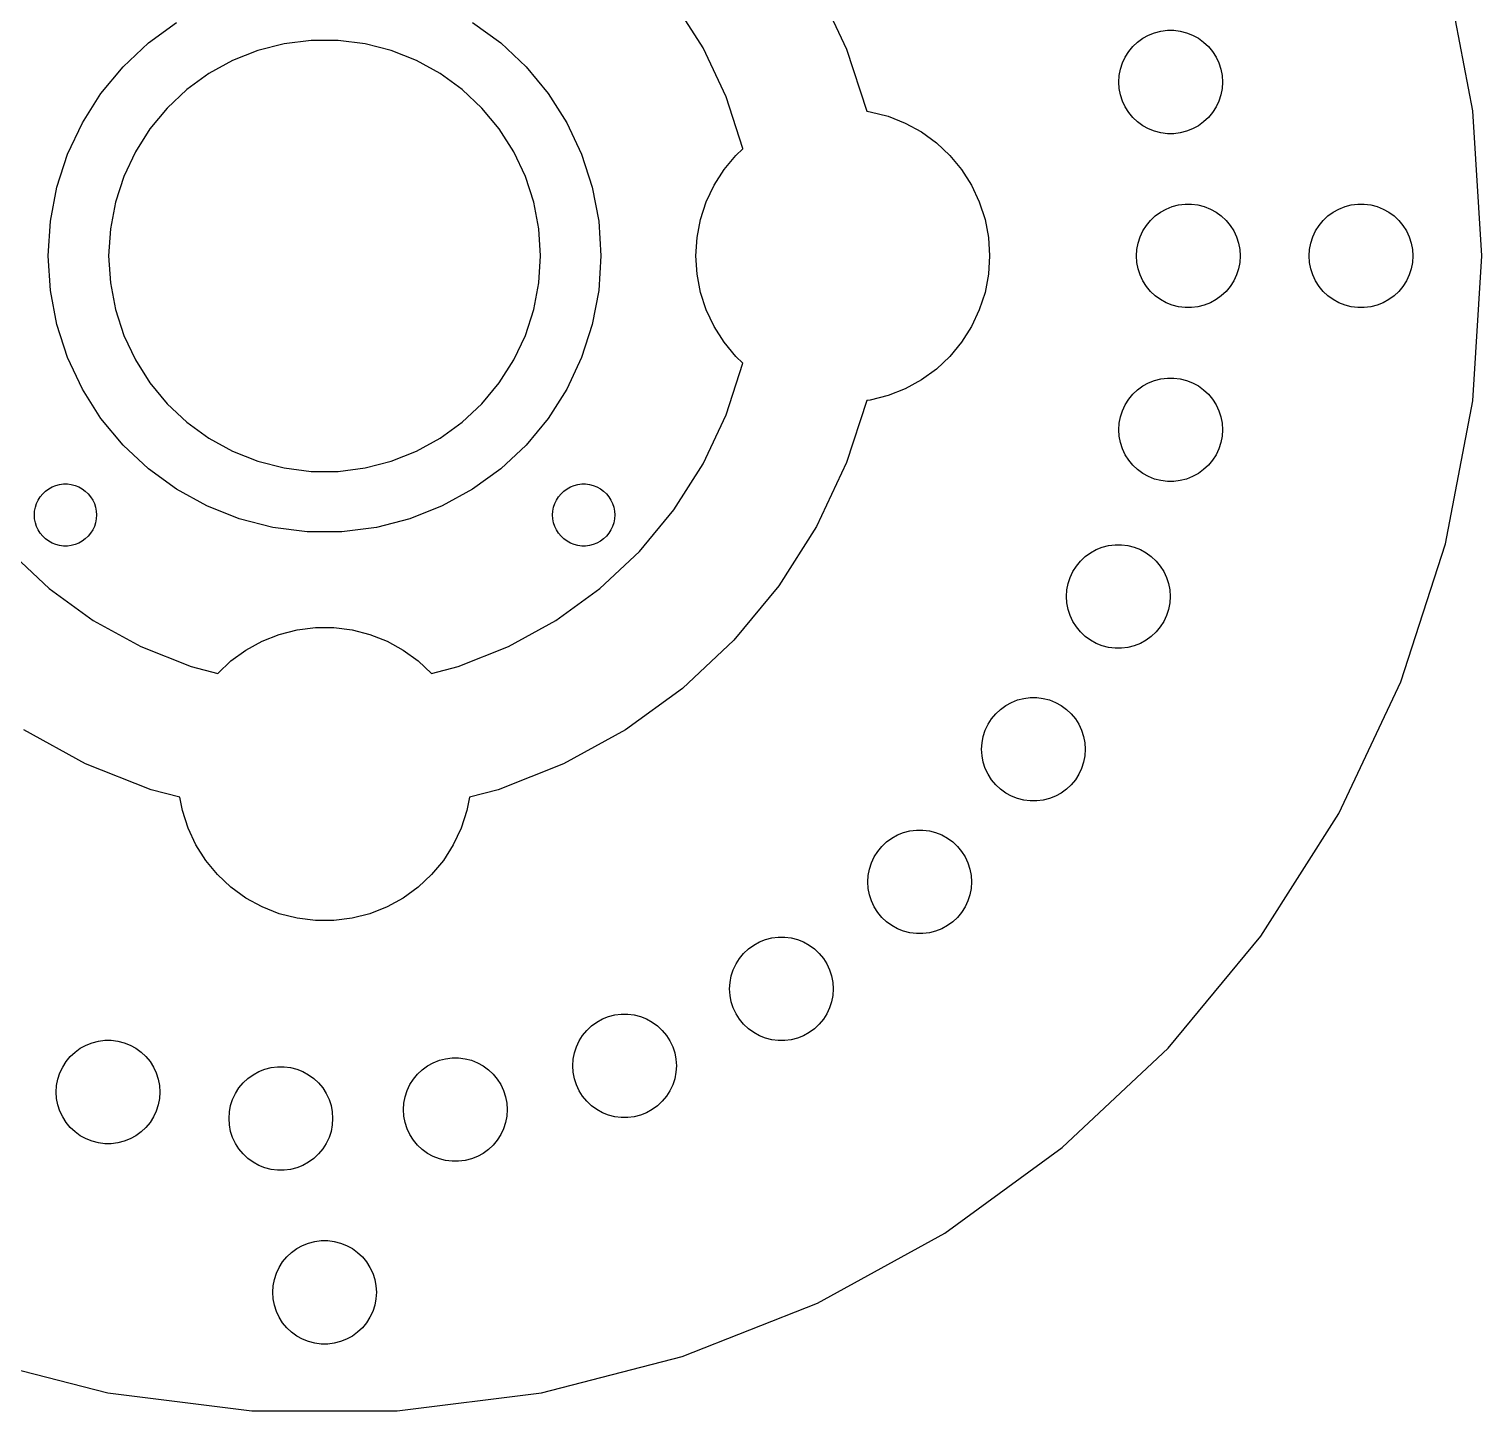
# Model space of a CAD drawing. Header units: metres. Extents: x -67 to 67, y -67 to 226.
# Drawn here: x -17.1 to 67, y 92.1 to 172.1 of the extents above; entities that cross this region are included whole.
import ezdxf

# ---------------------------------------------------------------- set-up
doc = ezdxf.new("R2010")
doc.units = ezdxf.units.M

msp = doc.modelspace()

# ---------------------------------------------------------------- linework, layer by layer
for p, q in [((66.4717, 167.397), (64.8951, 175.662)), ((28.48, 174.657), (30.2177, 170.964)), ((21.9077, 171.044), (20.2254, 173.695)), ((-10.1988, 171.328), (-8.57323, 172.509)), ((8.57323, 172.509), (10.1988, 171.328)), ((47.0642, 171.376), (47.369, 171.598)), ((47.369, 171.598), (47.6992, 171.779)), ((47.6992, 171.779), (48.0494, 171.918)), ((48.0494, 171.918), (48.4144, 172.012)), ((48.4144, 172.012), (48.7881, 172.059)), ((48.7881, 172.059), (49.1649, 172.059)), ((49.1649, 172.059), (49.5386, 172.012)), ((49.5386, 172.012), (49.9035, 171.918)), ((49.9035, 171.918), (50.2538, 171.779)), ((50.2538, 171.779), (50.584, 171.598)), ((50.584, 171.598), (50.8888, 171.376)), ((-11.6635, 169.953), (-10.1988, 171.328)), ((-3.8627, 170.888), (-5.32224, 170.31)), ((-2.34225, 171.279), (-3.8627, 170.888)), ((-0.78487, 171.475), (-2.34225, 171.279)), ((0.78487, 171.475), (-0.78487, 171.475)), ((2.34225, 171.279), (0.78487, 171.475)), ((3.8627, 170.888), (2.34225, 171.279)), ((5.32224, 170.31), (3.8627, 170.888)), ((10.1988, 171.328), (11.6635, 169.953)), ((23.2444, 168.203), (21.9077, 171.044)), ((30.2177, 170.964), (31.3836, 167.376)), ((46.3476, 170.51), (46.5494, 170.828)), ((46.5494, 170.828), (46.7896, 171.119)), ((46.7896, 171.119), (47.0642, 171.376)), ((50.8888, 171.376), (51.1634, 171.119)), ((51.1634, 171.119), (51.4035, 170.828)), ((51.4035, 170.828), (51.6054, 170.51)), ((-12.9443, 168.405), (-11.6635, 169.953)), ((-5.32224, 170.31), (-6.69783, 169.554)), ((6.69783, 169.554), (5.32224, 170.31)), ((11.6635, 169.953), (12.9443, 168.405)), ((46.0707, 169.811), (46.1872, 170.169)), ((46.1872, 170.169), (46.3476, 170.51)), ((51.6054, 170.51), (51.7658, 170.169)), ((51.7658, 170.169), (51.8822, 169.811)), ((-6.69783, 169.554), (-7.96779, 168.631)), ((7.96779, 168.631), (6.69783, 169.554)), ((45.9765, 169.065), (46.0002, 169.441)), ((46.0002, 168.689), (45.9765, 169.065)), ((46.0002, 169.441), (46.0707, 169.811)), ((51.8822, 169.811), (51.9528, 169.441)), ((51.9528, 169.441), (51.9765, 169.065)), ((51.9765, 169.065), (51.9528, 168.689)), ((-14.0209, 166.708), (-12.9443, 168.405)), ((-7.96779, 168.631), (-9.11211, 167.557)), ((9.11211, 167.557), (7.96779, 168.631)), ((12.9443, 168.405), (14.0209, 166.708)), ((46.0707, 168.319), (46.0002, 168.689)), ((46.1872, 167.961), (46.0707, 168.319)), ((51.8822, 168.319), (51.7658, 167.961)), ((51.9528, 168.689), (51.8822, 168.319)), ((-9.11211, 167.557), (-10.1127, 166.347)), ((10.1127, 166.347), (9.11211, 167.557)), ((24.2146, 165.217), (23.2444, 168.203)), ((31.3836, 167.376), (31.5927, 167.349)), ((46.3476, 167.62), (46.1872, 167.961)), ((46.5494, 167.302), (46.3476, 167.62)), ((51.6054, 167.62), (51.4035, 167.302)), ((51.7658, 167.961), (51.6054, 167.62)), ((67, 159), (66.4717, 167.397)), ((-14.8764, 164.89), (-14.0209, 166.708)), ((14.0209, 166.708), (14.8764, 164.89)), ((31.5927, 167.349), (32.6266, 167.084)), ((32.6266, 167.084), (33.6191, 166.691)), ((33.6191, 166.691), (34.5545, 166.177)), ((46.7896, 167.011), (46.5494, 167.302)), ((47.0642, 166.753), (46.7896, 167.011)), ((47.369, 166.532), (47.0642, 166.753)), ((50.8888, 166.753), (50.584, 166.532)), ((51.1634, 167.011), (50.8888, 166.753)), ((51.4035, 167.302), (51.1634, 167.011)), ((-10.1127, 166.347), (-10.9538, 165.022)), ((10.9538, 165.022), (10.1127, 166.347)), ((34.5545, 166.177), (35.4181, 165.549)), ((47.6992, 166.35), (47.369, 166.532)), ((48.0494, 166.212), (47.6992, 166.35)), ((48.4144, 166.118), (48.0494, 166.212)), ((48.7881, 166.071), (48.4144, 166.118)), ((49.1649, 166.071), (48.7881, 166.071)), ((49.5386, 166.118), (49.1649, 166.071)), ((49.9035, 166.212), (49.5386, 166.118)), ((50.2538, 166.35), (49.9035, 166.212)), ((50.584, 166.532), (50.2538, 166.35)), ((-15.4973, 162.979), (-14.8764, 164.89)), ((-10.9538, 165.022), (-11.6222, 163.602)), ((11.6222, 163.602), (10.9538, 165.022)), ((14.8764, 164.89), (15.4973, 162.979)), ((23.8038, 164.819), (24.2166, 165.206)), ((24.2166, 165.206), (24.2146, 165.217)), ((35.4181, 165.549), (36.1962, 164.819)), ((23.1234, 163.996), (23.8038, 164.819)), ((36.1962, 164.819), (36.8766, 163.996)), ((-11.6222, 163.602), (-12.1073, 162.109)), ((12.1073, 162.109), (11.6222, 163.602)), ((22.5514, 163.095), (23.1234, 163.996)), ((36.8766, 163.996), (37.4486, 163.095)), ((-15.8738, 161.005), (-15.4973, 162.979)), ((15.4973, 162.979), (15.8738, 161.005)), ((22.0969, 162.129), (22.5514, 163.095)), ((37.4486, 163.095), (37.9031, 162.129)), ((-12.1073, 162.109), (-12.4014, 160.567)), ((12.4014, 160.567), (12.1073, 162.109)), ((21.767, 161.114), (22.0969, 162.129)), ((37.9031, 162.129), (38.233, 161.114)), ((48.0877, 161.312), (48.3925, 161.533)), ((48.3925, 161.533), (48.7227, 161.714)), ((48.7227, 161.714), (49.0729, 161.853)), ((49.0729, 161.853), (49.4379, 161.947)), ((49.4379, 161.947), (49.8116, 161.994)), ((49.8116, 161.994), (50.1884, 161.994)), ((50.1884, 161.994), (50.5621, 161.947)), ((50.5621, 161.947), (50.927, 161.853)), ((50.927, 161.853), (51.2773, 161.714)), ((51.2773, 161.714), (51.6075, 161.533)), ((51.6075, 161.533), (51.9123, 161.312)), ((58.0877, 161.312), (58.3925, 161.533)), ((58.3925, 161.533), (58.7227, 161.714)), ((58.7227, 161.714), (59.0729, 161.853)), ((59.0729, 161.853), (59.4379, 161.947)), ((59.4379, 161.947), (59.8116, 161.994)), ((59.8116, 161.994), (60.1884, 161.994)), ((60.1884, 161.994), (60.5621, 161.947)), ((60.5621, 161.947), (60.927, 161.853)), ((60.927, 161.853), (61.2773, 161.714)), ((61.2773, 161.714), (61.6075, 161.533)), ((61.6075, 161.533), (61.9123, 161.312)), ((-16, 159), (-15.8738, 161.005)), ((15.8738, 161.005), (16, 159)), ((21.567, 160.065), (21.767, 161.114)), ((38.233, 161.114), (38.433, 160.065)), ((47.3711, 160.445), (47.5729, 160.763)), ((47.5729, 160.763), (47.8131, 161.054)), ((47.8131, 161.054), (48.0877, 161.312)), ((51.9123, 161.312), (52.1869, 161.054)), ((52.1869, 161.054), (52.427, 160.763)), ((52.427, 160.763), (52.6289, 160.445)), ((57.3711, 160.445), (57.5729, 160.763)), ((57.5729, 160.763), (57.8131, 161.054)), ((57.8131, 161.054), (58.0877, 161.312)), ((61.9123, 161.312), (62.1869, 161.054)), ((62.1869, 161.054), (62.427, 160.763)), ((62.427, 160.763), (62.6289, 160.445)), ((-12.4014, 160.567), (-12.5, 159)), ((12.5, 159), (12.4014, 160.567)), ((21.5, 159), (21.567, 160.065)), ((38.433, 160.065), (38.5, 159)), ((47.0942, 159.746), (47.2107, 160.104)), ((47.2107, 160.104), (47.3711, 160.445)), ((52.6289, 160.445), (52.7893, 160.104)), ((52.7893, 160.104), (52.9057, 159.746)), ((57.0942, 159.746), (57.2107, 160.104)), ((57.2107, 160.104), (57.3711, 160.445)), ((62.6289, 160.445), (62.7893, 160.104)), ((62.7893, 160.104), (62.9057, 159.746)), ((-15.8738, 156.995), (-16, 159)), ((-12.5, 159), (-12.4014, 157.433)), ((12.4014, 157.433), (12.5, 159)), ((16, 159), (15.8738, 156.995)), ((21.567, 157.935), (21.5, 159)), ((38.5, 159), (38.433, 157.935)), ((47, 159), (47.0237, 159.376)), ((47.0237, 158.624), (47, 159)), ((47.0237, 159.376), (47.0942, 159.746)), ((52.9057, 159.746), (52.9763, 159.376)), ((52.9763, 159.376), (53, 159)), ((53, 159), (52.9763, 158.624)), ((57, 159), (57.0237, 159.376)), ((57.0237, 158.624), (57, 159)), ((57.0237, 159.376), (57.0942, 159.746)), ((62.9057, 159.746), (62.9763, 159.376)), ((62.9763, 159.376), (63, 159)), ((63, 159), (62.9763, 158.624)), ((66.4717, 150.603), (67, 159)), ((47.0942, 158.254), (47.0237, 158.624)), ((47.2107, 157.896), (47.0942, 158.254)), ((52.9057, 158.254), (52.7893, 157.896)), ((52.9763, 158.624), (52.9057, 158.254)), ((57.0942, 158.254), (57.0237, 158.624)), ((57.2107, 157.896), (57.0942, 158.254)), ((62.9057, 158.254), (62.7893, 157.896)), ((62.9763, 158.624), (62.9057, 158.254)), ((-12.4014, 157.433), (-12.1073, 155.891)), ((12.1073, 155.891), (12.4014, 157.433)), ((21.767, 156.886), (21.567, 157.935)), ((38.433, 157.935), (38.233, 156.886)), ((47.3711, 157.555), (47.2107, 157.896)), ((47.5729, 157.237), (47.3711, 157.555)), ((52.6289, 157.555), (52.427, 157.237)), ((52.7893, 157.896), (52.6289, 157.555)), ((57.3711, 157.555), (57.2107, 157.896)), ((57.5729, 157.237), (57.3711, 157.555)), ((62.6289, 157.555), (62.427, 157.237)), ((62.7893, 157.896), (62.6289, 157.555)), ((-15.4973, 155.021), (-15.8738, 156.995)), ((15.8738, 156.995), (15.4973, 155.021)), ((22.0969, 155.871), (21.767, 156.886)), ((38.233, 156.886), (37.9031, 155.871)), ((47.8131, 156.946), (47.5729, 157.237)), ((48.0877, 156.688), (47.8131, 156.946)), ((48.3925, 156.467), (48.0877, 156.688)), ((48.7227, 156.286), (48.3925, 156.467)), ((51.6075, 156.467), (51.2773, 156.286)), ((51.9123, 156.688), (51.6075, 156.467)), ((52.1869, 156.946), (51.9123, 156.688)), ((52.427, 157.237), (52.1869, 156.946)), ((57.8131, 156.946), (57.5729, 157.237)), ((58.0877, 156.688), (57.8131, 156.946)), ((58.3925, 156.467), (58.0877, 156.688)), ((58.7227, 156.286), (58.3925, 156.467)), ((61.6075, 156.467), (61.2773, 156.286)), ((61.9123, 156.688), (61.6075, 156.467)), ((62.1869, 156.946), (61.9123, 156.688)), ((62.427, 157.237), (62.1869, 156.946)), ((-12.1073, 155.891), (-11.6222, 154.398)), ((11.6222, 154.398), (12.1073, 155.891)), ((22.5514, 154.905), (22.0969, 155.871)), ((37.9031, 155.871), (37.4486, 154.905)), ((49.0729, 156.147), (48.7227, 156.286)), ((49.4379, 156.053), (49.0729, 156.147)), ((49.8116, 156.006), (49.4379, 156.053)), ((50.1884, 156.006), (49.8116, 156.006)), ((50.5621, 156.053), (50.1884, 156.006)), ((50.927, 156.147), (50.5621, 156.053)), ((51.2773, 156.286), (50.927, 156.147)), ((59.0729, 156.147), (58.7227, 156.286)), ((59.4379, 156.053), (59.0729, 156.147)), ((59.8116, 156.006), (59.4379, 156.053)), ((60.1884, 156.006), (59.8116, 156.006)), ((60.5621, 156.053), (60.1884, 156.006)), ((60.927, 156.147), (60.5621, 156.053)), ((61.2773, 156.286), (60.927, 156.147)), ((-14.8764, 153.11), (-15.4973, 155.021)), ((15.4973, 155.021), (14.8764, 153.11)), ((23.1234, 154.004), (22.5514, 154.905)), ((37.4486, 154.905), (36.8766, 154.004)), ((-11.6222, 154.398), (-10.9538, 152.978)), ((10.9538, 152.978), (11.6222, 154.398)), ((23.8038, 153.181), (23.1234, 154.004)), ((36.8766, 154.004), (36.1962, 153.181)), ((-14.0209, 151.292), (-14.8764, 153.11)), ((14.8764, 153.11), (14.0209, 151.292)), ((24.2166, 152.794), (23.8038, 153.181)), ((36.1962, 153.181), (35.4181, 152.451)), ((-10.9538, 152.978), (-10.1127, 151.653)), ((10.1127, 151.653), (10.9538, 152.978)), ((23.2444, 149.797), (24.2146, 152.783)), ((24.2146, 152.783), (24.2166, 152.794)), ((35.4181, 152.451), (34.5545, 151.823)), ((-10.1127, 151.653), (-9.11211, 150.443)), ((9.11211, 150.443), (10.1127, 151.653)), ((34.5545, 151.823), (33.6191, 151.309)), ((47.0642, 151.247), (47.369, 151.468)), ((47.369, 151.468), (47.6992, 151.65)), ((47.6992, 151.65), (48.0494, 151.788)), ((48.0494, 151.788), (48.4144, 151.882)), ((48.4144, 151.882), (48.7881, 151.929)), ((48.7881, 151.929), (49.1649, 151.929)), ((49.1649, 151.929), (49.5386, 151.882)), ((49.5386, 151.882), (49.9035, 151.788)), ((49.9035, 151.788), (50.2538, 151.65)), ((50.2538, 151.65), (50.584, 151.468)), ((50.584, 151.468), (50.8888, 151.247)), ((-12.9443, 149.595), (-14.0209, 151.292)), ((14.0209, 151.292), (12.9443, 149.595)), ((31.3836, 150.624), (30.2177, 147.036)), ((31.5927, 150.651), (31.3836, 150.624)), ((32.6266, 150.916), (31.5927, 150.651)), ((33.6191, 151.309), (32.6266, 150.916)), ((46.3476, 150.38), (46.5494, 150.698)), ((46.5494, 150.698), (46.7896, 150.989)), ((46.7896, 150.989), (47.0642, 151.247)), ((50.8888, 151.247), (51.1634, 150.989)), ((51.1634, 150.989), (51.4035, 150.698)), ((51.4035, 150.698), (51.6054, 150.38)), ((64.8951, 142.338), (66.4717, 150.603)), ((-9.11211, 150.443), (-7.96779, 149.369)), ((7.96779, 149.369), (9.11211, 150.443)), ((21.9077, 146.956), (23.2444, 149.797)), ((46.0707, 149.681), (46.1872, 150.039)), ((46.1872, 150.039), (46.3476, 150.38)), ((51.6054, 150.38), (51.7658, 150.039)), ((51.7658, 150.039), (51.8822, 149.681)), ((-11.6635, 148.047), (-12.9443, 149.595)), ((-7.96779, 149.369), (-6.69783, 148.446)), ((6.69783, 148.446), (7.96779, 149.369)), ((12.9443, 149.595), (11.6635, 148.047)), ((45.9765, 148.935), (46.0002, 149.311)), ((46.0002, 148.559), (45.9765, 148.935)), ((46.0002, 149.311), (46.0707, 149.681)), ((51.8822, 149.681), (51.9528, 149.311)), ((51.9528, 149.311), (51.9765, 148.935)), ((51.9765, 148.935), (51.9528, 148.559)), ((-10.1988, 146.672), (-11.6635, 148.047)), ((-6.69783, 148.446), (-5.32224, 147.69)), ((5.32224, 147.69), (6.69783, 148.446)), ((11.6635, 148.047), (10.1988, 146.672)), ((46.0707, 148.189), (46.0002, 148.559)), ((46.1872, 147.831), (46.0707, 148.189)), ((51.8822, 148.189), (51.7658, 147.831)), ((51.9528, 148.559), (51.8822, 148.189)), ((-5.32224, 147.69), (-3.8627, 147.112)), ((3.8627, 147.112), (5.32224, 147.69)), ((46.3476, 147.49), (46.1872, 147.831)), ((46.5494, 147.172), (46.3476, 147.49)), ((51.6054, 147.49), (51.4035, 147.172)), ((51.7658, 147.831), (51.6054, 147.49)), ((-8.57323, 145.491), (-10.1988, 146.672)), ((-3.8627, 147.112), (-2.34225, 146.721)), ((-2.34225, 146.721), (-0.78487, 146.525)), ((-0.78487, 146.525), (0.78487, 146.525)), ((0.78487, 146.525), (2.34225, 146.721)), ((2.34225, 146.721), (3.8627, 147.112)), ((10.1988, 146.672), (8.57323, 145.491)), ((20.2254, 144.305), (21.9077, 146.956)), ((30.2177, 147.036), (28.48, 143.343)), ((46.7896, 146.881), (46.5494, 147.172)), ((47.0642, 146.624), (46.7896, 146.881)), ((47.369, 146.402), (47.0642, 146.624)), ((47.6992, 146.221), (47.369, 146.402)), ((50.584, 146.402), (50.2538, 146.221)), ((50.8888, 146.624), (50.584, 146.402)), ((51.1634, 146.881), (50.8888, 146.624)), ((51.4035, 147.172), (51.1634, 146.881)), ((-16.1474, 145.387), (-15.9645, 145.52)), ((-15.9645, 145.52), (-15.7664, 145.629)), ((-15.7664, 145.629), (-15.5562, 145.712)), ((-15.5562, 145.712), (-15.3373, 145.768)), ((-15.3373, 145.768), (-15.113, 145.796)), ((-15.113, 145.796), (-14.887, 145.796)), ((-14.887, 145.796), (-14.6627, 145.768)), ((-14.6627, 145.768), (-14.4438, 145.712)), ((-14.4438, 145.712), (-14.2336, 145.629)), ((-14.2336, 145.629), (-14.0355, 145.52)), ((-14.0355, 145.52), (-13.8526, 145.387)), ((13.8526, 145.387), (14.0355, 145.52)), ((14.0355, 145.52), (14.2336, 145.629)), ((14.2336, 145.629), (14.4438, 145.712)), ((14.4438, 145.712), (14.6627, 145.768)), ((14.6627, 145.768), (14.887, 145.796)), ((14.887, 145.796), (15.113, 145.796)), ((15.113, 145.796), (15.3373, 145.768)), ((15.3373, 145.768), (15.5562, 145.712)), ((15.5562, 145.712), (15.7664, 145.629)), ((15.7664, 145.629), (15.9645, 145.52)), ((15.9645, 145.52), (16.1474, 145.387)), ((48.0494, 146.082), (47.6992, 146.221)), ((48.4144, 145.988), (48.0494, 146.082)), ((48.7881, 145.941), (48.4144, 145.988)), ((49.1649, 145.941), (48.7881, 145.941)), ((49.5386, 145.988), (49.1649, 145.941)), ((49.9035, 146.082), (49.5386, 145.988)), ((50.2538, 146.221), (49.9035, 146.082)), ((-16.6736, 144.663), (-16.5773, 144.867)), ((-16.5773, 144.867), (-16.4562, 145.058)), ((-16.4562, 145.058), (-16.3121, 145.232)), ((-16.3121, 145.232), (-16.1474, 145.387)), ((-13.8526, 145.387), (-13.6879, 145.232)), ((-13.6879, 145.232), (-13.5438, 145.058)), ((-13.5438, 145.058), (-13.4226, 144.867)), ((-13.4226, 144.867), (-13.3264, 144.663)), ((-6.81245, 144.523), (-8.57323, 145.491)), ((8.57323, 145.491), (6.81245, 144.523)), ((13.3264, 144.663), (13.4226, 144.867)), ((13.4226, 144.867), (13.5438, 145.058)), ((13.5438, 145.058), (13.6879, 145.232)), ((13.6879, 145.232), (13.8526, 145.387)), ((16.1474, 145.387), (16.3121, 145.232)), ((16.3121, 145.232), (16.4562, 145.058)), ((16.4562, 145.058), (16.5773, 144.867)), ((16.5773, 144.867), (16.6736, 144.663)), ((-16.8, 144), (-16.7858, 144.226)), ((-16.7858, 143.774), (-16.8, 144)), ((-16.7858, 144.226), (-16.7434, 144.448)), ((-16.7434, 144.448), (-16.6736, 144.663)), ((-13.3264, 144.663), (-13.2565, 144.448)), ((-13.2565, 144.448), (-13.2142, 144.226)), ((-13.2142, 144.226), (-13.2, 144)), ((-13.2, 144), (-13.2142, 143.774)), ((-4.94426, 143.783), (-6.81245, 144.523)), ((6.81245, 144.523), (4.94426, 143.783)), ((13.2, 144), (13.2142, 144.226)), ((13.2142, 143.774), (13.2, 144)), ((13.2142, 144.226), (13.2565, 144.448)), ((13.2565, 144.448), (13.3264, 144.663)), ((16.6736, 144.663), (16.7434, 144.448)), ((16.7434, 144.448), (16.7858, 144.226)), ((16.7858, 144.226), (16.8, 144)), ((16.8, 144), (16.7858, 143.774)), ((18.2242, 141.886), (20.2254, 144.305)), ((-16.7434, 143.552), (-16.7858, 143.774)), ((-16.6736, 143.337), (-16.7434, 143.552)), ((-16.5773, 143.133), (-16.6736, 143.337)), ((-16.4562, 142.942), (-16.5773, 143.133)), ((-13.4226, 143.133), (-13.5438, 142.942)), ((-13.3264, 143.337), (-13.4226, 143.133)), ((-13.2565, 143.552), (-13.3264, 143.337)), ((-13.2142, 143.774), (-13.2565, 143.552)), ((-2.99809, 143.283), (-4.94426, 143.783)), ((-1.00464, 143.032), (-2.99809, 143.283)), ((1.00464, 143.032), (-1.00464, 143.032)), ((2.99809, 143.283), (1.00464, 143.032)), ((4.94426, 143.783), (2.99809, 143.283)), ((13.2565, 143.552), (13.2142, 143.774)), ((13.3264, 143.337), (13.2565, 143.552)), ((13.4226, 143.133), (13.3264, 143.337)), ((13.5438, 142.942), (13.4226, 143.133)), ((16.5773, 143.133), (16.4562, 142.942)), ((16.6736, 143.337), (16.5773, 143.133)), ((16.7434, 143.552), (16.6736, 143.337)), ((16.7858, 143.774), (16.7434, 143.552)), ((28.48, 143.343), (26.293, 139.897)), ((-16.3121, 142.768), (-16.4562, 142.942)), ((-16.1474, 142.613), (-16.3121, 142.768)), ((-15.9645, 142.48), (-16.1474, 142.613)), ((-15.7664, 142.371), (-15.9645, 142.48)), ((-15.5562, 142.288), (-15.7664, 142.371)), ((-15.3373, 142.232), (-15.5562, 142.288)), ((-15.113, 142.204), (-15.3373, 142.232)), ((-14.887, 142.204), (-15.113, 142.204)), ((-14.6627, 142.232), (-14.887, 142.204)), ((-14.4438, 142.288), (-14.6627, 142.232)), ((-14.2336, 142.371), (-14.4438, 142.288)), ((-14.0355, 142.48), (-14.2336, 142.371)), ((-13.8526, 142.613), (-14.0355, 142.48)), ((-13.6879, 142.768), (-13.8526, 142.613)), ((-13.5438, 142.942), (-13.6879, 142.768)), ((13.6879, 142.768), (13.5438, 142.942)), ((13.8526, 142.613), (13.6879, 142.768)), ((14.0355, 142.48), (13.8526, 142.613)), ((14.2336, 142.371), (14.0355, 142.48)), ((14.4438, 142.288), (14.2336, 142.371)), ((14.6627, 142.232), (14.4438, 142.288)), ((14.887, 142.204), (14.6627, 142.232)), ((15.113, 142.204), (14.887, 142.204)), ((15.3373, 142.232), (15.113, 142.204)), ((15.5562, 142.288), (15.3373, 142.232)), ((15.7664, 142.371), (15.5562, 142.288)), ((15.9645, 142.48), (15.7664, 142.371)), ((16.1474, 142.613), (15.9645, 142.48)), ((16.3121, 142.768), (16.1474, 142.613)), ((16.4562, 142.942), (16.3121, 142.768)), ((45.0208, 142.135), (45.3857, 142.229)), ((45.3857, 142.229), (45.7595, 142.276)), ((45.7595, 142.276), (46.1363, 142.276)), ((46.1363, 142.276), (46.51, 142.229)), ((46.51, 142.229), (46.8749, 142.135)), ((62.295, 134.336), (64.8951, 142.338)), ((-18.2242, 141.886), (-15.9356, 139.737)), ((15.9356, 139.737), (18.2242, 141.886)), ((43.5208, 141.046), (43.761, 141.336)), ((43.761, 141.336), (44.0356, 141.594)), ((44.0356, 141.594), (44.3404, 141.815)), ((44.3404, 141.815), (44.6705, 141.997)), ((44.6705, 141.997), (45.0208, 142.135)), ((46.8749, 142.135), (47.2252, 141.997)), ((47.2252, 141.997), (47.5554, 141.815)), ((47.5554, 141.815), (47.8602, 141.594)), ((47.8602, 141.594), (48.1348, 141.336)), ((48.1348, 141.336), (48.3749, 141.046)), ((43.1586, 140.387), (43.319, 140.727)), ((43.319, 140.727), (43.5208, 141.046)), ((48.3749, 141.046), (48.5768, 140.727)), ((48.5768, 140.727), (48.7372, 140.387)), ((-15.9356, 139.737), (-13.3957, 137.892)), ((13.3957, 137.892), (15.9356, 139.737)), ((26.293, 139.897), (23.6915, 136.752)), ((42.9479, 139.282), (42.9715, 139.658)), ((42.9715, 139.658), (43.0421, 140.028)), ((43.0421, 140.028), (43.1586, 140.387)), ((48.7372, 140.387), (48.8536, 140.028)), ((48.8536, 140.028), (48.9242, 139.658)), ((48.9242, 139.658), (48.9479, 139.282)), ((42.9715, 138.906), (42.9479, 139.282)), ((43.0421, 138.536), (42.9715, 138.906)), ((48.9242, 138.906), (48.8536, 138.536)), ((48.9479, 139.282), (48.9242, 138.906)), ((43.1586, 138.178), (43.0421, 138.536)), ((43.319, 137.837), (43.1586, 138.178)), ((48.7372, 138.178), (48.5768, 137.837)), ((48.8536, 138.536), (48.7372, 138.178)), ((-13.3957, 137.892), (-10.6445, 136.379)), ((-2.62663, 137.084), (-1.59273, 137.349)), ((-1.59273, 137.349), (-0.53371, 137.483)), ((-0.53371, 137.483), (0.53371, 137.483)), ((0.53371, 137.483), (1.59273, 137.349)), ((1.59273, 137.349), (2.62663, 137.084)), ((10.6445, 136.379), (13.3957, 137.892)), ((43.5208, 137.519), (43.319, 137.837)), ((43.761, 137.229), (43.5208, 137.519)), ((44.0356, 136.971), (43.761, 137.229)), ((48.1348, 137.229), (47.8602, 136.971)), ((48.3749, 137.519), (48.1348, 137.229)), ((48.5768, 137.837), (48.3749, 137.519)), ((-10.6445, 136.379), (-7.72542, 135.224)), ((-4.55452, 136.177), (-3.61911, 136.691)), ((-3.61911, 136.691), (-2.62663, 137.084)), ((2.62663, 137.084), (3.61911, 136.691)), ((3.61911, 136.691), (4.55452, 136.177)), ((7.72542, 135.224), (10.6445, 136.379)), ((23.6915, 136.752), (20.7163, 133.958)), ((44.3404, 136.749), (44.0356, 136.971)), ((44.6705, 136.568), (44.3404, 136.749)), ((45.0208, 136.429), (44.6705, 136.568)), ((45.3857, 136.335), (45.0208, 136.429)), ((45.7595, 136.288), (45.3857, 136.335)), ((46.1363, 136.288), (45.7595, 136.288)), ((46.51, 136.335), (46.1363, 136.288)), ((46.8749, 136.429), (46.51, 136.335)), ((47.2252, 136.568), (46.8749, 136.429)), ((47.5554, 136.749), (47.2252, 136.568)), ((47.8602, 136.971), (47.5554, 136.749)), ((-6.18593, 134.828), (-5.41809, 135.549)), ((-5.41809, 135.549), (-4.55452, 136.177)), ((4.55452, 136.177), (5.41809, 135.549)), ((5.41809, 135.549), (6.18593, 134.828)), ((-7.72542, 135.224), (-6.18593, 134.828)), ((6.18593, 134.828), (7.72542, 135.224)), ((20.7163, 133.958), (17.4144, 131.559)), ((58.7125, 126.723), (62.295, 134.336)), ((39.1259, 132.748), (39.4307, 132.97)), ((39.4307, 132.97), (39.7608, 133.151)), ((39.7608, 133.151), (40.1111, 133.29)), ((40.1111, 133.29), (40.476, 133.383)), ((40.476, 133.383), (40.8498, 133.431)), ((40.8498, 133.431), (41.2265, 133.431)), ((41.2265, 133.431), (41.6003, 133.383)), ((41.6003, 133.383), (41.9652, 133.29)), ((41.9652, 133.29), (42.3155, 133.151)), ((42.3155, 133.151), (42.6456, 132.97)), ((42.6456, 132.97), (42.9504, 132.748)), ((38.4092, 131.882), (38.6111, 132.2)), ((38.6111, 132.2), (38.8513, 132.49)), ((38.8513, 132.49), (39.1259, 132.748)), ((42.9504, 132.748), (43.2251, 132.49)), ((43.2251, 132.49), (43.4652, 132.2)), ((43.4652, 132.2), (43.6671, 131.882)), ((-13.8378, 129.593), (-17.4144, 131.559)), ((17.4144, 131.559), (13.8378, 129.593)), ((38.1324, 131.183), (38.2488, 131.541)), ((38.2488, 131.541), (38.4092, 131.882)), ((43.6671, 131.882), (43.8275, 131.541)), ((43.8275, 131.541), (43.9439, 131.183)), ((38.0382, 130.437), (38.0618, 130.813)), ((38.0618, 130.061), (38.0382, 130.437)), ((38.0618, 130.813), (38.1324, 131.183)), ((43.9439, 131.183), (44.0145, 130.813)), ((44.0145, 130.813), (44.0382, 130.437)), ((44.0382, 130.437), (44.0145, 130.061)), ((-10.043, 128.091), (-13.8378, 129.593)), ((13.8378, 129.593), (10.043, 128.091)), ((38.1324, 129.691), (38.0618, 130.061)), ((38.2488, 129.332), (38.1324, 129.691)), ((43.9439, 129.691), (43.8275, 129.332)), ((44.0145, 130.061), (43.9439, 129.691)), ((38.4092, 128.991), (38.2488, 129.332)), ((38.6111, 128.673), (38.4092, 128.991)), ((43.6671, 128.991), (43.4652, 128.673)), ((43.8275, 129.332), (43.6671, 128.991)), ((-8.38133, 127.664), (-10.043, 128.091)), ((10.043, 128.091), (8.38133, 127.664)), ((38.8513, 128.383), (38.6111, 128.673)), ((39.1259, 128.125), (38.8513, 128.383)), ((39.4307, 127.904), (39.1259, 128.125)), ((39.7608, 127.722), (39.4307, 127.904)), ((42.6456, 127.904), (42.3155, 127.722)), ((42.9504, 128.125), (42.6456, 127.904)), ((43.2251, 128.383), (42.9504, 128.125)), ((43.4652, 128.673), (43.2251, 128.383)), ((-8.23296, 126.886), (-8.38133, 127.664)), ((8.38133, 127.664), (8.23296, 126.886)), ((40.1111, 127.583), (39.7608, 127.722)), ((40.476, 127.49), (40.1111, 127.583)), ((40.8498, 127.443), (40.476, 127.49)), ((41.2265, 127.443), (40.8498, 127.443)), ((41.6003, 127.49), (41.2265, 127.443)), ((41.9652, 127.583), (41.6003, 127.49)), ((42.3155, 127.722), (41.9652, 127.583)), ((-7.90309, 125.871), (-8.23296, 126.886)), ((8.23296, 126.886), (7.90309, 125.871)), ((54.2041, 119.618), (58.7125, 126.723)), ((-7.44859, 124.905), (-7.90309, 125.871)), ((7.90309, 125.871), (7.44859, 124.905)), ((32.8409, 125.293), (33.171, 125.475)), ((33.171, 125.475), (33.5213, 125.614)), ((33.5213, 125.614), (33.8862, 125.707)), ((33.8862, 125.707), (34.26, 125.754)), ((34.26, 125.754), (34.6367, 125.754)), ((34.6367, 125.754), (35.0105, 125.707)), ((35.0105, 125.707), (35.3754, 125.614)), ((35.3754, 125.614), (35.7257, 125.475)), ((35.7257, 125.475), (36.0558, 125.293)), ((-6.87663, 124.004), (-7.44859, 124.905)), ((7.44859, 124.905), (6.87663, 124.004)), ((31.8194, 124.206), (32.0213, 124.524)), ((32.0213, 124.524), (32.2614, 124.814)), ((32.2614, 124.814), (32.5361, 125.072)), ((32.5361, 125.072), (32.8409, 125.293)), ((36.0558, 125.293), (36.3606, 125.072)), ((36.3606, 125.072), (36.6352, 124.814)), ((36.6352, 124.814), (36.8754, 124.524)), ((36.8754, 124.524), (37.0773, 124.206)), ((-6.19623, 123.181), (-6.87663, 124.004)), ((6.87663, 124.004), (6.19623, 123.181)), ((31.5426, 123.506), (31.659, 123.865)), ((31.659, 123.865), (31.8194, 124.206)), ((37.0773, 124.206), (37.2377, 123.865)), ((37.2377, 123.865), (37.3541, 123.506)), ((-5.41809, 122.451), (-6.19623, 123.181)), ((6.19623, 123.181), (5.41809, 122.451)), ((31.4483, 122.76), (31.472, 123.136)), ((31.472, 123.136), (31.5426, 123.506)), ((37.3541, 123.506), (37.4247, 123.136)), ((37.4247, 123.136), (37.4483, 122.76)), ((-4.55452, 121.823), (-5.41809, 122.451)), ((5.41809, 122.451), (4.55452, 121.823)), ((31.472, 122.384), (31.4483, 122.76)), ((31.5426, 122.014), (31.472, 122.384)), ((31.659, 121.656), (31.5426, 122.014)), ((37.3541, 122.014), (37.2377, 121.656)), ((37.4247, 122.384), (37.3541, 122.014)), ((37.4483, 122.76), (37.4247, 122.384)), ((-3.61911, 121.309), (-4.55452, 121.823)), ((-2.62663, 120.916), (-3.61911, 121.309)), ((3.61911, 121.309), (2.62663, 120.916)), ((4.55452, 121.823), (3.61911, 121.309)), ((31.8194, 121.315), (31.659, 121.656)), ((32.0213, 120.997), (31.8194, 121.315)), ((37.0773, 121.315), (36.8754, 120.997)), ((37.2377, 121.656), (37.0773, 121.315)), ((-1.59273, 120.651), (-2.62663, 120.916)), ((-0.53371, 120.517), (-1.59273, 120.651)), ((0.53371, 120.517), (-0.53371, 120.517)), ((1.59273, 120.651), (0.53371, 120.517)), ((2.62663, 120.916), (1.59273, 120.651)), ((32.2614, 120.707), (32.0213, 120.997)), ((32.5361, 120.449), (32.2614, 120.707)), ((32.8409, 120.227), (32.5361, 120.449)), ((36.3606, 120.449), (36.0558, 120.227)), ((36.6352, 120.707), (36.3606, 120.449)), ((36.8754, 120.997), (36.6352, 120.707)), ((25.5211, 119.421), (25.886, 119.515)), ((25.886, 119.515), (26.2598, 119.562)), ((26.2598, 119.562), (26.6366, 119.562)), ((26.6366, 119.562), (27.0103, 119.515)), ((27.0103, 119.515), (27.3752, 119.421)), ((33.171, 120.046), (32.8409, 120.227)), ((33.5213, 119.907), (33.171, 120.046)), ((33.8862, 119.814), (33.5213, 119.907)), ((34.26, 119.766), (33.8862, 119.814)), ((34.6367, 119.766), (34.26, 119.766)), ((35.0105, 119.814), (34.6367, 119.766)), ((35.3754, 119.907), (35.0105, 119.814)), ((35.7257, 120.046), (35.3754, 119.907)), ((36.0558, 120.227), (35.7257, 120.046)), ((48.8409, 113.135), (54.2041, 119.618)), ((24.0211, 118.331), (24.2613, 118.621)), ((24.2613, 118.621), (24.5359, 118.879)), ((24.5359, 118.879), (24.8407, 119.101)), ((24.8407, 119.101), (25.1709, 119.282)), ((25.1709, 119.282), (25.5211, 119.421)), ((27.3752, 119.421), (27.7255, 119.282)), ((27.7255, 119.282), (28.0557, 119.101)), ((28.0557, 119.101), (28.3605, 118.879)), ((28.3605, 118.879), (28.6351, 118.621)), ((28.6351, 118.621), (28.8752, 118.331)), ((23.6589, 117.672), (23.8193, 118.013)), ((23.8193, 118.013), (24.0211, 118.331)), ((28.8752, 118.331), (29.0771, 118.013)), ((29.0771, 118.013), (29.2375, 117.672)), ((23.4482, 116.568), (23.4718, 116.944)), ((23.4718, 116.944), (23.5424, 117.314)), ((23.5424, 117.314), (23.6589, 117.672)), ((29.2375, 117.672), (29.3539, 117.314)), ((29.3539, 117.314), (29.4245, 116.944)), ((29.4245, 116.944), (29.4482, 116.568)), ((23.4718, 116.192), (23.4482, 116.568)), ((23.5424, 115.822), (23.4718, 116.192)), ((29.4245, 116.192), (29.3539, 115.822)), ((29.4482, 116.568), (29.4245, 116.192)), ((23.6589, 115.463), (23.5424, 115.822)), ((23.8193, 115.123), (23.6589, 115.463)), ((29.2375, 115.463), (29.0771, 115.123)), ((29.3539, 115.822), (29.2375, 115.463)), ((15.1783, 114.166), (15.453, 114.424)), ((15.453, 114.424), (15.7578, 114.645)), ((15.7578, 114.645), (16.0879, 114.827)), ((16.0879, 114.827), (16.4382, 114.966)), ((16.4382, 114.966), (16.8031, 115.059)), ((16.8031, 115.059), (17.1769, 115.106)), ((17.1769, 115.106), (17.5536, 115.106)), ((17.5536, 115.106), (17.9274, 115.059)), ((17.9274, 115.059), (18.2923, 114.966)), ((18.2923, 114.966), (18.6426, 114.827)), ((18.6426, 114.827), (18.9727, 114.645)), ((18.9727, 114.645), (19.2775, 114.424)), ((19.2775, 114.424), (19.5522, 114.166)), ((24.0211, 114.804), (23.8193, 115.123)), ((24.2613, 114.514), (24.0211, 114.804)), ((24.5359, 114.256), (24.2613, 114.514)), ((28.6351, 114.514), (28.3605, 114.256)), ((28.8752, 114.804), (28.6351, 114.514)), ((29.0771, 115.123), (28.8752, 114.804)), ((-13.0948, 113.543), (-12.721, 113.59)), ((-12.721, 113.59), (-12.3443, 113.59)), ((-12.3443, 113.59), (-11.9705, 113.543)), ((14.5759, 113.217), (14.7363, 113.558)), ((14.7363, 113.558), (14.9382, 113.876)), ((14.9382, 113.876), (15.1783, 114.166)), ((19.5522, 114.166), (19.7923, 113.876)), ((19.7923, 113.876), (19.9942, 113.558)), ((19.9942, 113.558), (20.1546, 113.217)), ((24.8407, 114.035), (24.5359, 114.256)), ((25.1709, 113.853), (24.8407, 114.035)), ((25.5211, 113.715), (25.1709, 113.853)), ((25.886, 113.621), (25.5211, 113.715)), ((26.2598, 113.574), (25.886, 113.621)), ((26.6366, 113.574), (26.2598, 113.574)), ((27.0103, 113.621), (26.6366, 113.574)), ((27.3752, 113.715), (27.0103, 113.621)), ((27.7255, 113.853), (27.3752, 113.715)), ((28.0557, 114.035), (27.7255, 113.853)), ((28.3605, 114.256), (28.0557, 114.035)), ((-14.7195, 112.65), (-14.4449, 112.908)), ((-14.4449, 112.908), (-14.1401, 113.129)), ((-14.1401, 113.129), (-13.81, 113.311)), ((-13.81, 113.311), (-13.4597, 113.449)), ((-13.4597, 113.449), (-13.0948, 113.543)), ((-11.9705, 113.543), (-11.6056, 113.449)), ((-11.6056, 113.449), (-11.2553, 113.311)), ((-11.2553, 113.311), (-10.9251, 113.129)), ((-10.9251, 113.129), (-10.6203, 112.908)), ((-10.6203, 112.908), (-10.3457, 112.65)), ((14.3889, 112.488), (14.4595, 112.858)), ((14.4595, 112.858), (14.5759, 113.217)), ((20.1546, 113.217), (20.271, 112.858)), ((20.271, 112.858), (20.3416, 112.488)), ((42.7074, 107.376), (48.8409, 113.135)), ((-15.3219, 111.701), (-15.1615, 112.041)), ((-15.1615, 112.041), (-14.9597, 112.36)), ((-14.9597, 112.36), (-14.7195, 112.65)), ((-10.3457, 112.65), (-10.1056, 112.36)), ((-10.1056, 112.36), (-9.9037, 112.041)), ((-9.9037, 112.041), (-9.74329, 111.701)), ((-3.80978, 111.779), (-3.4595, 111.917)), ((-3.4595, 111.917), (-3.09459, 112.011)), ((-3.09459, 112.011), (-2.72083, 112.058)), ((-2.72083, 112.058), (-2.34409, 112.058)), ((-2.34409, 112.058), (-1.97031, 112.011)), ((-1.97031, 112.011), (-1.60539, 111.917)), ((-1.60539, 111.917), (-1.25511, 111.779)), ((5.38448, 111.63), (5.6591, 111.888)), ((5.6591, 111.888), (5.9639, 112.11)), ((5.9639, 112.11), (6.29404, 112.291)), ((6.29404, 112.291), (6.64433, 112.43)), ((6.64433, 112.43), (7.00923, 112.523)), ((7.00923, 112.523), (7.38301, 112.571)), ((7.38301, 112.571), (7.75975, 112.571)), ((7.75975, 112.571), (8.13353, 112.523)), ((8.13353, 112.523), (8.49843, 112.43)), ((8.49843, 112.43), (8.84872, 112.291)), ((8.84872, 112.291), (9.17886, 112.11)), ((9.17886, 112.11), (9.48366, 111.888)), ((9.48366, 111.888), (9.75829, 111.63)), ((14.3652, 112.112), (14.3889, 112.488)), ((14.3889, 111.736), (14.3652, 112.112)), ((20.3416, 112.488), (20.3652, 112.112)), ((20.3652, 112.112), (20.3416, 111.736)), ((-15.509, 110.972), (-15.4384, 111.342)), ((-15.4384, 111.342), (-15.3219, 111.701)), ((-9.74329, 111.701), (-9.62688, 111.342)), ((-9.62688, 111.342), (-9.55627, 110.972)), ((-4.9595, 110.828), (-4.71936, 111.118)), ((-4.71936, 111.118), (-4.44472, 111.376)), ((-4.44472, 111.376), (-4.13994, 111.597)), ((-4.13994, 111.597), (-3.80978, 111.779)), ((-1.25511, 111.779), (-0.92497, 111.597)), ((-0.92497, 111.597), (-0.62018, 111.376)), ((-0.62018, 111.376), (-0.34555, 111.118)), ((-0.34555, 111.118), (-0.10539, 110.828)), ((4.78206, 110.681), (4.94246, 111.022)), ((4.94246, 111.022), (5.14433, 111.34)), ((5.14433, 111.34), (5.38448, 111.63)), ((9.75829, 111.63), (9.99843, 111.34)), ((9.99843, 111.34), (10.2003, 111.022)), ((10.2003, 111.022), (10.3607, 110.681)), ((14.4595, 111.366), (14.3889, 111.736)), ((14.5759, 111.008), (14.4595, 111.366)), ((20.271, 111.366), (20.1546, 111.008)), ((20.3416, 111.736), (20.271, 111.366)), ((-15.5326, 110.596), (-15.509, 110.972)), ((-15.509, 110.22), (-15.5326, 110.596)), ((-15.4384, 109.85), (-15.509, 110.22)), ((-9.55627, 110.22), (-9.62688, 109.85)), ((-9.55627, 110.972), (-9.53262, 110.596)), ((-9.53262, 110.596), (-9.55627, 110.22)), ((-5.32178, 110.169), (-5.16138, 110.509)), ((-5.16138, 110.509), (-4.9595, 110.828)), ((-0.10539, 110.828), (0.09645, 110.509)), ((0.09645, 110.509), (0.25687, 110.169)), ((4.59503, 109.953), (4.66563, 110.323)), ((4.66563, 110.323), (4.78206, 110.681)), ((10.3607, 110.681), (10.4771, 110.323)), ((10.4771, 110.323), (10.5477, 109.953)), ((14.7363, 110.667), (14.5759, 111.008)), ((14.9382, 110.349), (14.7363, 110.667)), ((15.1783, 110.059), (14.9382, 110.349)), ((19.7923, 110.349), (19.5522, 110.059)), ((19.9942, 110.667), (19.7923, 110.349)), ((20.1546, 111.008), (19.9942, 110.667)), ((-15.3219, 109.492), (-15.4384, 109.85)), ((-15.1615, 109.151), (-15.3219, 109.492)), ((-9.74329, 109.492), (-9.9037, 109.151)), ((-9.62688, 109.85), (-9.74329, 109.492)), ((-5.53246, 109.064), (-5.50879, 109.44)), ((-5.50879, 109.44), (-5.4382, 109.81)), ((-5.4382, 109.81), (-5.32178, 110.169)), ((0.25687, 110.169), (0.37329, 109.81)), ((0.37329, 109.81), (0.44388, 109.44)), ((0.44388, 109.44), (0.46753, 109.064)), ((4.57138, 109.577), (4.59503, 109.953)), ((4.59503, 109.201), (4.57138, 109.577)), ((10.5477, 109.953), (10.5714, 109.577)), ((10.5714, 109.577), (10.5477, 109.201)), ((15.453, 109.801), (15.1783, 110.059)), ((15.7578, 109.579), (15.453, 109.801)), ((16.0879, 109.398), (15.7578, 109.579)), ((16.4382, 109.259), (16.0879, 109.398)), ((18.6426, 109.398), (18.2923, 109.259)), ((18.9727, 109.579), (18.6426, 109.398)), ((19.2775, 109.801), (18.9727, 109.579)), ((19.5522, 110.059), (19.2775, 109.801)), ((-14.9597, 108.833), (-15.1615, 109.151)), ((-14.7195, 108.543), (-14.9597, 108.833)), ((-14.4449, 108.285), (-14.7195, 108.543)), ((-10.3457, 108.543), (-10.6203, 108.285)), ((-10.1056, 108.833), (-10.3457, 108.543)), ((-9.9037, 109.151), (-10.1056, 108.833)), ((-5.50879, 108.688), (-5.53246, 109.064)), ((-5.4382, 108.318), (-5.50879, 108.688)), ((0.44388, 108.688), (0.37329, 108.318)), ((0.46753, 109.064), (0.44388, 108.688)), ((4.66563, 108.831), (4.59503, 109.201)), ((4.78206, 108.472), (4.66563, 108.831)), ((10.4771, 108.831), (10.3607, 108.472)), ((10.5477, 109.201), (10.4771, 108.831)), ((16.8031, 109.166), (16.4382, 109.259)), ((17.1769, 109.118), (16.8031, 109.166)), ((17.5536, 109.118), (17.1769, 109.118)), ((17.9274, 109.166), (17.5536, 109.118)), ((18.2923, 109.259), (17.9274, 109.166)), ((-14.1401, 108.063), (-14.4449, 108.285)), ((-13.81, 107.882), (-14.1401, 108.063)), ((-13.4597, 107.743), (-13.81, 107.882)), ((-13.0948, 107.649), (-13.4597, 107.743)), ((-11.6056, 107.743), (-11.9705, 107.649)), ((-11.2553, 107.882), (-11.6056, 107.743)), ((-10.9251, 108.063), (-11.2553, 107.882)), ((-10.6203, 108.285), (-10.9251, 108.063)), ((-5.32178, 107.96), (-5.4382, 108.318)), ((-5.16138, 107.619), (-5.32178, 107.96)), ((0.25687, 107.96), (0.09645, 107.619)), ((0.37329, 108.318), (0.25687, 107.96)), ((4.94246, 108.131), (4.78206, 108.472)), ((5.14433, 107.813), (4.94246, 108.131)), ((5.38448, 107.523), (5.14433, 107.813)), ((9.99843, 107.813), (9.75829, 107.523)), ((10.2003, 108.131), (9.99843, 107.813)), ((10.3607, 108.472), (10.2003, 108.131)), ((-12.721, 107.602), (-13.0948, 107.649)), ((-12.3443, 107.602), (-12.721, 107.602)), ((-11.9705, 107.649), (-12.3443, 107.602)), ((-4.9595, 107.301), (-5.16138, 107.619)), ((-4.71936, 107.011), (-4.9595, 107.301)), ((-4.44472, 106.753), (-4.71936, 107.011)), ((-0.34555, 107.011), (-0.62018, 106.753)), ((-0.10539, 107.301), (-0.34555, 107.011)), ((0.09645, 107.619), (-0.10539, 107.301)), ((5.6591, 107.265), (5.38448, 107.523)), ((5.9639, 107.044), (5.6591, 107.265)), ((6.29404, 106.862), (5.9639, 107.044)), ((6.64433, 106.723), (6.29404, 106.862)), ((8.84872, 106.862), (8.49843, 106.723)), ((9.17886, 107.044), (8.84872, 106.862)), ((9.48366, 107.265), (9.17886, 107.044)), ((9.75829, 107.523), (9.48366, 107.265)), ((35.9004, 102.43), (42.7074, 107.376)), ((-4.13994, 106.531), (-4.44472, 106.753)), ((-3.80978, 106.35), (-4.13994, 106.531)), ((-3.4595, 106.211), (-3.80978, 106.35)), ((-3.09459, 106.117), (-3.4595, 106.211)), ((-2.72083, 106.07), (-3.09459, 106.117)), ((-2.34409, 106.07), (-2.72083, 106.07)), ((-1.97031, 106.117), (-2.34409, 106.07)), ((-1.60539, 106.211), (-1.97031, 106.117)), ((-1.25511, 106.35), (-1.60539, 106.211)), ((-0.92497, 106.531), (-1.25511, 106.35)), ((-0.62018, 106.753), (-0.92497, 106.531)), ((7.00923, 106.63), (6.64433, 106.723)), ((7.38301, 106.583), (7.00923, 106.63)), ((7.75975, 106.583), (7.38301, 106.583)), ((8.13353, 106.63), (7.75975, 106.583)), ((8.49843, 106.723), (8.13353, 106.63)), ((-1.27733, 101.714), (-0.92705, 101.853)), ((-0.92705, 101.853), (-0.56213, 101.947)), ((-0.56213, 101.947), (-0.18837, 101.994)), ((-0.18837, 101.994), (0.18837, 101.994)), ((0.18837, 101.994), (0.56213, 101.947)), ((0.56213, 101.947), (0.92705, 101.853)), ((0.92705, 101.853), (1.27733, 101.714)), ((28.5272, 98.3766), (35.9004, 102.43)), ((-2.42705, 100.763), (-2.1869, 101.054)), ((-2.1869, 101.054), (-1.91226, 101.312)), ((-1.91226, 101.312), (-1.60747, 101.533)), ((-1.60747, 101.533), (-1.27733, 101.714)), ((1.27733, 101.714), (1.60747, 101.533)), ((1.60747, 101.533), (1.91226, 101.312)), ((1.91226, 101.312), (2.1869, 101.054)), ((2.1869, 101.054), (2.42705, 100.763)), ((-2.90575, 99.7461), (-2.78932, 100.104)), ((-2.78932, 100.104), (-2.62891, 100.445)), ((-2.62891, 100.445), (-2.42705, 100.763)), ((2.42705, 100.763), (2.62891, 100.445)), ((2.62891, 100.445), (2.78932, 100.104)), ((2.78932, 100.104), (2.90575, 99.7461)), ((-3, 99), (-2.97633, 99.376)), ((-2.97633, 99.376), (-2.90575, 99.7461)), ((2.90575, 99.7461), (2.97633, 99.376)), ((2.97633, 99.376), (3, 99)), ((-2.97633, 98.624), (-3, 99)), ((-2.90575, 98.2539), (-2.97633, 98.624)), ((2.97633, 98.624), (2.90575, 98.2539)), ((3, 99), (2.97633, 98.624)), ((-2.78932, 97.8956), (-2.90575, 98.2539)), ((-2.62891, 97.5547), (-2.78932, 97.8956)), ((2.78932, 97.8956), (2.62891, 97.5547)), ((2.90575, 98.2539), (2.78932, 97.8956)), ((20.7041, 95.2792), (28.5272, 98.3766)), ((-2.42705, 97.2366), (-2.62891, 97.5547)), ((-2.1869, 96.9464), (-2.42705, 97.2366)), ((-1.91226, 96.6885), (-2.1869, 96.9464)), ((2.1869, 96.9464), (1.91226, 96.6885)), ((2.42705, 97.2366), (2.1869, 96.9464)), ((2.62891, 97.5547), (2.42705, 97.2366)), ((-1.60747, 96.467), (-1.91226, 96.6885)), ((-1.27733, 96.2855), (-1.60747, 96.467)), ((-0.92705, 96.1468), (-1.27733, 96.2855)), ((-0.56213, 96.0531), (-0.92705, 96.1468)), ((-0.18837, 96.0059), (-0.56213, 96.0531)), ((0.18837, 96.0059), (-0.18837, 96.0059)), ((0.56213, 96.0531), (0.18837, 96.0059)), ((0.92705, 96.1468), (0.56213, 96.0531)), ((1.27733, 96.2855), (0.92705, 96.1468)), ((1.60747, 96.467), (1.27733, 96.2855)), ((1.91226, 96.6885), (1.60747, 96.467)), ((-20.7041, 95.2792), (-12.5545, 93.1868)), ((12.5545, 93.1868), (20.7041, 95.2792)), ((-12.5545, 93.1868), (-4.20695, 92.1322)), ((4.20695, 92.1322), (12.5545, 93.1868)), ((-4.20695, 92.1322), (4.20695, 92.1322))]:
    msp.add_line(p, q)

doc.saveas('drawing.dxf')
